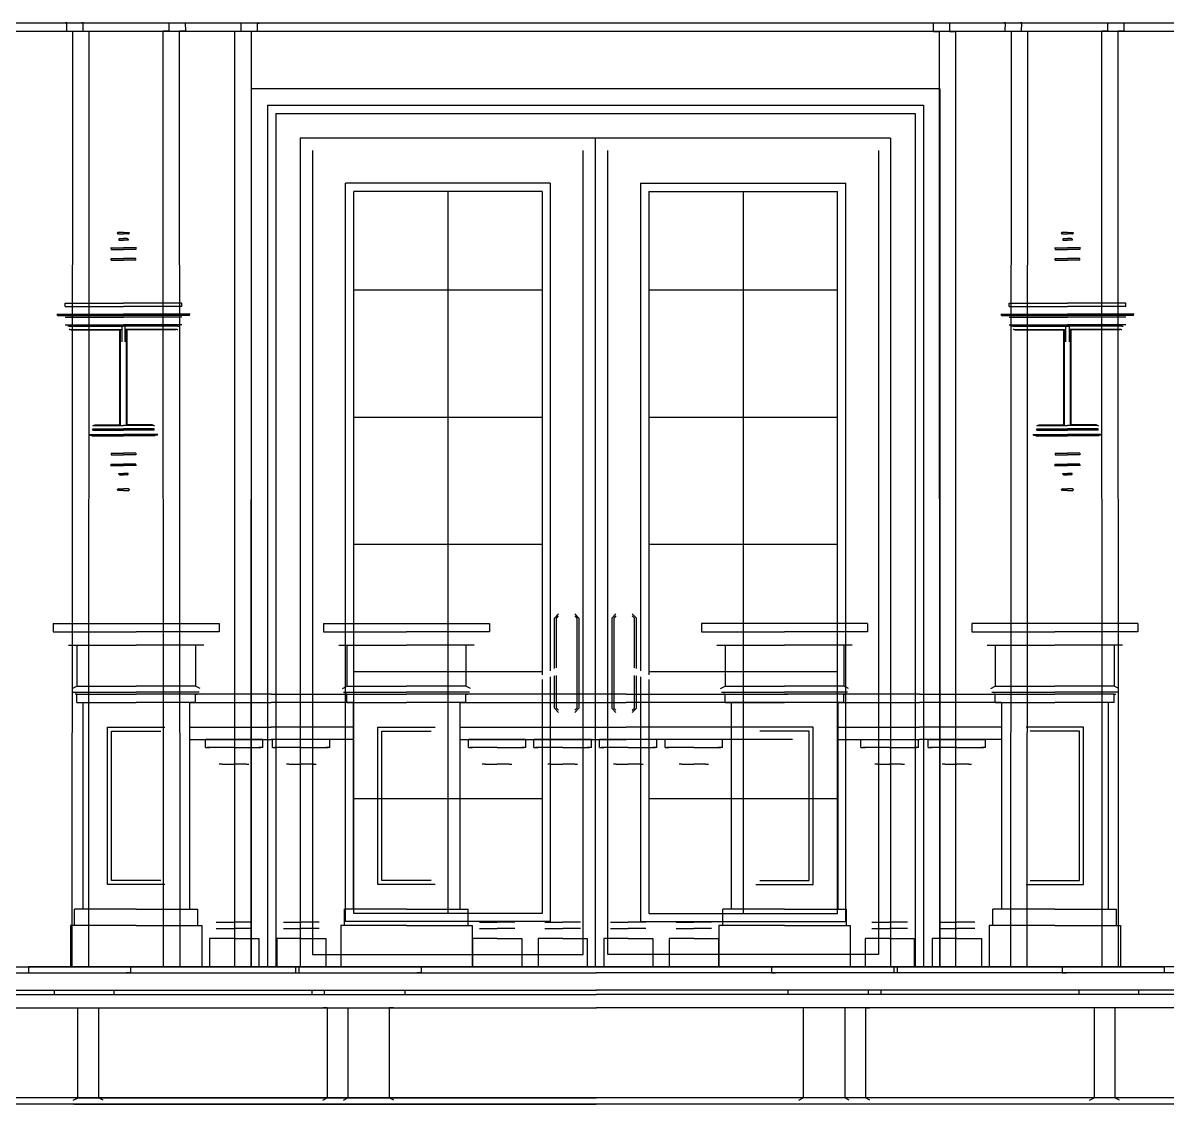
# Model space of a CAD drawing. Header units: metres. Extents: x -770 to 770, y 0 to 641.
# Drawn here: x 237.2 to 376.8, y 291.2 to 423 of the extents above; entities that cross this region are included whole.
import ezdxf

# ---------------------------------------------------------------- set-up
doc = ezdxf.new("R2010")
doc.units = ezdxf.units.M

msp = doc.modelspace()

# ---------------------------------------------------------------- linework, layer by layer
at = {"layer": 'EL-Balcony'}
for p, q in [((240.94, 349.83, -158.5), (240.94, 348.83, -158.5)), ((240.94, 349.83, -158.5), (261.19, 349.83, -130.31)), ((261.19, 349.83, -130.31), (261.19, 348.83, -130.31)), ((273.9, 349.83, -117.6), (273.9, 348.83, -117.6)), ((273.9, 349.83, -117.6), (294.15, 349.83, -113.55)), ((294.15, 349.83, -113.55), (294.15, 348.83, -113.55)), ((320.01, 349.83, -113.55), (320.01, 348.83, -113.55)), ((340.26, 349.83, -116.76), (320.01, 349.83, -113.55)), ((340.26, 349.83, -116.76), (340.26, 348.83, -116.76)), ((352.97, 349.83, -129.48), (352.97, 348.83, -129.48)), ((373.22, 349.83, -158.5), (352.97, 349.83, -129.48)), ((373.22, 349.83, -158.5), (373.22, 348.83, -158.5)), ((240.94, 348.83, -158.5), (251.06, 348.83, -140.43)), ((261.19, 348.83, -130.31), (251.06, 348.83, -140.43)), ((273.9, 348.83, -117.6), (284.02, 348.83, -113.55)), ((294.15, 348.83, -113.55), (284.02, 348.83, -113.55)), ((320.01, 348.83, -113.55), (330.14, 348.83, -113.55)), ((340.26, 348.83, -116.76), (330.14, 348.83, -113.55)), ((352.97, 348.83, -129.48), (363.1, 348.83, -139.6)), ((373.22, 348.83, -158.5), (363.1, 348.83, -139.6)), ((242.81, 347.2, -158.5), (243.81, 347.2, -158.5)), ((243.81, 347.2, -158.5), (243.81, 342.2, -158.5)), ((243.81, 347.2, -158.5), (251.06, 347.2, -140.43)), ((258.31, 347.2, -133.18), (251.06, 347.2, -140.43)), ((258.31, 347.2, -133.18), (258.31, 342.2, -133.18)), ((259.31, 347.2, -132.18), (258.31, 347.2, -133.18)), ((275.77, 347.2, -115.72), (276.77, 347.2, -114.72)), ((276.77, 347.2, -114.72), (276.77, 342.2, -114.72)), ((276.77, 347.2, -114.72), (284.02, 347.2, -113.55)), ((291.27, 347.2, -113.55), (284.02, 347.2, -113.55)), ((291.27, 347.2, -113.55), (291.27, 342.2, -113.55)), ((292.27, 347.2, -113.55), (291.27, 347.2, -113.55)), ((321.89, 347.2, -113.55), (322.89, 347.2, -113.55)), ((322.89, 347.2, -113.55), (322.89, 342.2, -113.55)), ((322.89, 347.2, -113.55), (330.14, 347.2, -113.55)), ((337.39, 347.2, -113.89), (330.14, 347.2, -113.55)), ((337.39, 347.2, -113.89), (337.39, 342.2, -113.89)), ((338.39, 347.2, -114.89), (337.39, 347.2, -113.89)), ((354.85, 347.2, -131.35), (355.85, 347.2, -132.35)), ((355.85, 347.2, -132.35), (355.85, 342.2, -132.35)), ((355.85, 347.2, -132.35), (363.1, 347.2, -139.6)), ((370.35, 347.2, -158.5), (363.1, 347.2, -139.6)), ((370.35, 347.2, -158.5), (370.35, 342.2, -158.5)), ((371.35, 347.2, -158.5), (370.35, 347.2, -158.5)), ((243.26, 341.92, -158.5), (243.81, 342.2, -158.5)), ((243.81, 342.2, -158.5), (251.06, 342.2, -140.43)), ((258.31, 342.2, -133.18), (251.06, 342.2, -140.43)), ((258.86, 341.92, -132.64), (258.31, 342.2, -133.18)), ((276.23, 341.92, -115.27), (276.77, 342.2, -114.72)), ((276.77, 342.2, -114.72), (284.02, 342.2, -113.55)), ((291.27, 342.2, -113.55), (284.02, 342.2, -113.55)), ((291.82, 341.92, -113.55), (291.27, 342.2, -113.55)), ((322.34, 341.92, -113.55), (322.89, 342.2, -113.55)), ((322.89, 342.2, -113.55), (330.14, 342.2, -113.55)), ((337.39, 342.2, -113.89), (330.14, 342.2, -113.55)), ((337.93, 341.92, -114.44), (337.39, 342.2, -113.89)), ((355.3, 341.92, -131.8), (355.85, 342.2, -132.35)), ((355.85, 342.2, -132.35), (363.1, 342.2, -139.6)), ((370.35, 342.2, -158.5), (363.1, 342.2, -139.6)), ((370.9, 341.92, -158.5), (370.35, 342.2, -158.5)), ((243.37, 341.45, -158.5), (251.06, 341.45, -140.43)), ((243.81, 341.2, -158.5), (243.62, 341.2, -158.5)), ((243.81, 340.2, -158.5), (243.81, 341.2, -158.5)), ((243.81, 341.2, -158.5), (251.06, 341.2, -140.43)), ((258.75, 341.45, -132.75), (251.06, 341.45, -140.43)), ((258.31, 341.2, -133.18), (251.06, 341.2, -140.43)), ((267.54, 341.2, -123.95), (258.14, 341.2, -133.36)), ((258.31, 341.2, -133.18), (258.5, 341.2, -133)), ((258.31, 340.2, -133.18), (258.31, 341.2, -133.18)), ((267.54, 341.2, -123.95), (276.95, 341.2, -114.55)), ((276.33, 341.45, -115.16), (284.02, 341.45, -113.55)), ((276.77, 341.2, -114.72), (276.58, 341.2, -114.91)), ((276.77, 340.2, -114.72), (276.77, 341.2, -114.72)), ((276.77, 341.2, -114.72), (284.02, 341.2, -113.55)), ((291.71, 341.45, -113.55), (284.02, 341.45, -113.55)), ((291.27, 341.2, -113.55), (284.02, 341.2, -113.55)), ((310.83, 341.2, -113.55), (291.1, 341.2, -113.55)), ((291.27, 341.2, -113.55), (291.46, 341.2, -113.55)), ((291.27, 340.2, -113.55), (291.27, 341.2, -113.55)), ((310.83, 341.2, -113.55), (330.55, 341.2, -113.55)), ((322.45, 341.45, -113.55), (330.14, 341.45, -113.55)), ((322.89, 341.2, -113.55), (322.7, 341.2, -113.55)), ((322.89, 340.2, -113.55), (322.89, 341.2, -113.55)), ((322.89, 341.2, -113.55), (330.14, 341.2, -113.55)), ((337.83, 341.45, -114.33), (330.14, 341.45, -113.55)), ((337.39, 341.2, -113.89), (330.14, 341.2, -113.55)), ((346.62, 341.2, -123.12), (337.21, 341.2, -113.72)), ((337.39, 341.2, -113.89), (337.58, 341.2, -114.08)), ((337.39, 340.2, -113.89), (337.39, 341.2, -113.89)), ((346.62, 341.2, -123.12), (356.02, 341.2, -132.52)), ((355.41, 341.45, -131.91), (363.1, 341.45, -139.6)), ((355.85, 341.2, -132.35), (355.66, 341.2, -132.16)), ((355.85, 340.2, -132.35), (355.85, 341.2, -132.35)), ((355.85, 341.2, -132.35), (363.1, 341.2, -139.6)), ((370.79, 341.45, -158.5), (363.1, 341.45, -139.6)), ((370.35, 341.2, -158.5), (363.1, 341.2, -139.6)), ((370.35, 341.2, -158.5), (370.54, 341.2, -158.5)), ((370.35, 340.2, -158.5), (370.35, 341.2, -158.5)), ((243.81, 340.2, -158.5), (244.56, 340.2, -158.5)), ((244.56, 340.2, -158.5), (251.06, 340.2, -140.43)), ((244.56, 340.2, -158.5), (244.56, 315, -158.5)), ((257.56, 340.2, -133.93), (251.06, 340.2, -140.43)), ((258.31, 340.2, -133.18), (257.56, 340.2, -133.93)), ((257.56, 340.2, -133.93), (267.54, 340.2, -123.95)), ((257.56, 340.2, -133.93), (257.56, 315, -133.93)), ((277.52, 340.2, -113.97), (267.54, 340.2, -123.95)), ((276.77, 340.2, -114.72), (277.52, 340.2, -113.97)), ((277.52, 340.2, -113.97), (284.02, 340.2, -113.55)), ((277.52, 340.2, -113.97), (277.52, 315, -113.97)), ((290.52, 340.2, -113.55), (284.02, 340.2, -113.55)), ((291.27, 340.2, -113.55), (290.52, 340.2, -113.55)), ((290.52, 340.2, -113.55), (310.83, 340.2, -113.55)), ((290.52, 340.2, -113.55), (290.52, 315, -113.55)), ((331.13, 340.2, -113.55), (310.83, 340.2, -113.55)), ((322.89, 340.2, -113.55), (323.64, 340.2, -113.55)), ((323.64, 340.2, -113.55), (330.14, 340.2, -113.55)), ((323.64, 340.2, -113.55), (323.64, 315, -113.55)), ((336.64, 340.2, -113.55), (330.14, 340.2, -113.55)), ((337.39, 340.2, -113.89), (336.64, 340.2, -113.55)), ((336.64, 340.2, -113.55), (346.62, 340.2, -123.12)), ((336.64, 340.2, -113.55), (336.64, 315, -113.55)), ((356.6, 340.2, -133.1), (346.62, 340.2, -123.12)), ((355.85, 340.2, -132.35), (356.6, 340.2, -133.1)), ((356.6, 340.2, -133.1), (363.1, 340.2, -139.6)), ((356.6, 340.2, -133.1), (356.6, 315, -133.1)), ((369.6, 340.2, -146.1), (363.1, 340.2, -139.6)), ((370.35, 340.2, -158.5), (369.6, 340.2, -146.1)), ((369.6, 340.2, -146.1), (369.6, 315, -146.1)), ((247.56, 318, -143.93), (247.56, 337.2, -143.93)), ((247.56, 337.2, -143.93), (254.56, 337.2, -136.93)), ((248.06, 318.5, -143.43), (248.06, 336.7, -143.43)), ((248.06, 336.7, -143.43), (254.06, 336.7, -137.43)), ((257.56, 337.2, -133.93), (267.54, 337.2, -123.95)), ((277.52, 337.2, -113.97), (267.54, 337.2, -123.95)), ((280.52, 318, -113.55), (280.52, 337.2, -113.55)), ((280.52, 337.2, -113.55), (287.52, 337.2, -113.55)), ((281.02, 318.5, -113.55), (281.02, 336.7, -113.55)), ((281.02, 336.7, -113.55), (287.02, 336.7, -113.55)), ((290.52, 337.2, -113.55), (310.83, 337.2, -113.55)), ((331.13, 337.2, -113.55), (310.83, 337.2, -113.55)), ((333.64, 337.2, -113.55), (326.64, 337.2, -113.55)), ((333.14, 336.7, -113.55), (327.14, 336.7, -113.55)), ((333.14, 318.5, -113.55), (333.14, 336.7, -113.55)), ((333.64, 318, -113.55), (333.64, 337.2, -113.55)), ((336.64, 337.2, -113.55), (346.62, 337.2, -123.12)), ((356.6, 337.2, -133.1), (346.62, 337.2, -123.12)), ((366.6, 337.2, -143.1), (359.6, 337.2, -136.1)), ((366.1, 336.7, -142.6), (360.1, 336.7, -136.6)), ((366.1, 318.5, -142.6), (366.1, 336.7, -142.6)), ((366.6, 318, -143.1), (366.6, 337.2, -143.1)), ((257.56, 335.7, -133.93), (267.54, 335.7, -123.95)), ((259.5, 334.7, -132), (259.5, 335.7, -132)), ((266.5, 335.7, -125), (259.5, 335.7, -132)), ((266.5, 334.7, -125), (266.5, 335.7, -125)), ((277.52, 335.7, -113.97), (267.54, 335.7, -123.95)), ((267.7, 334.7, -123.79), (267.7, 335.7, -123.79)), ((274.7, 335.7, -116.79), (267.7, 335.7, -123.79)), ((274.7, 334.7, -116.79), (274.7, 335.7, -116.79)), ((290.52, 335.7, -113.55), (310.83, 335.7, -113.55)), ((291.58, 334.7, -113.55), (291.58, 335.7, -113.55)), ((298.58, 335.7, -113.55), (291.58, 335.7, -113.55)), ((298.58, 334.7, -113.55), (298.58, 335.7, -113.55)), ((299.58, 334.7, -113.55), (299.58, 335.7, -113.55)), ((306.58, 335.7, -113.55), (299.58, 335.7, -113.55)), ((306.58, 334.7, -113.55), (306.58, 335.7, -113.55)), ((307.58, 334.7, -113.55), (307.58, 335.7, -113.55)), ((314.58, 335.7, -113.55), (307.58, 335.7, -113.55)), ((331.13, 335.7, -113.55), (310.83, 335.7, -113.55)), ((314.58, 334.7, -113.55), (314.58, 335.7, -113.55)), ((315.58, 334.7, -113.55), (315.58, 335.7, -113.55)), ((322.58, 335.7, -113.55), (315.58, 335.7, -113.55)), ((322.58, 334.7, -113.55), (322.58, 335.7, -113.55)), ((336.64, 335.7, -113.55), (346.62, 335.7, -123.12)), ((339.46, 334.7, -115.96), (339.46, 335.7, -115.96)), ((339.46, 335.7, -115.96), (346.46, 335.7, -122.96)), ((346.46, 334.7, -122.96), (346.46, 335.7, -122.96)), ((356.6, 335.7, -133.1), (346.62, 335.7, -123.12)), ((347.66, 334.7, -124.17), (347.66, 335.7, -124.17)), ((347.66, 335.7, -124.17), (354.66, 335.7, -131.17)), ((354.66, 334.7, -131.17), (354.66, 335.7, -131.17)), ((259.5, 334.7, -132), (260, 334.7, -131.5)), ((263, 334.7, -128.5), (259.71, 334.7, -131.78)), ((263, 334.7, -128.5), (266.28, 334.7, -125.22)), ((266.5, 334.7, -125), (266, 334.7, -125.5)), ((267.7, 334.7, -123.79), (268.2, 334.7, -123.29)), ((271.2, 334.7, -120.29), (267.92, 334.7, -123.57)), ((271.2, 334.7, -120.29), (274.49, 334.7, -117.01)), ((274.7, 334.7, -116.79), (274.2, 334.7, -117.29)), ((291.58, 334.7, -113.55), (292.08, 334.7, -113.55)), ((295.08, 334.7, -113.55), (291.8, 334.7, -113.55)), ((295.08, 334.7, -113.55), (298.36, 334.7, -113.55)), ((298.58, 334.7, -113.55), (298.08, 334.7, -113.55)), ((299.58, 334.7, -113.55), (300.08, 334.7, -113.55)), ((303.08, 334.7, -113.55), (299.8, 334.7, -113.55)), ((303.08, 334.7, -113.55), (306.36, 334.7, -113.55)), ((306.58, 334.7, -113.55), (306.08, 334.7, -113.55)), ((307.58, 334.7, -113.55), (308.08, 334.7, -113.55)), ((311.08, 334.7, -113.55), (307.8, 334.7, -113.55)), ((311.08, 334.7, -113.55), (314.36, 334.7, -113.55)), ((314.58, 334.7, -113.55), (314.08, 334.7, -113.55)), ((315.58, 334.7, -113.55), (316.08, 334.7, -113.55)), ((319.08, 334.7, -113.55), (315.8, 334.7, -113.55)), ((319.08, 334.7, -113.55), (322.36, 334.7, -113.55)), ((322.58, 334.7, -113.55), (322.08, 334.7, -113.55)), ((339.46, 334.7, -115.96), (339.96, 334.7, -116.46)), ((342.96, 334.7, -119.46), (339.67, 334.7, -116.18)), ((342.96, 334.7, -119.46), (346.24, 334.7, -122.74)), ((346.46, 334.7, -122.96), (345.96, 334.7, -122.46)), ((347.66, 334.7, -124.17), (348.16, 334.7, -124.67)), ((351.16, 334.7, -127.67), (347.88, 334.7, -124.38)), ((351.16, 334.7, -127.67), (354.45, 334.7, -130.95)), ((354.66, 334.7, -131.17), (354.16, 334.7, -130.67)), ((261.53, 332.7, -129.96), (261.2, 332.7, -130.3)), ((261.53, 332.7, -129.96), (263, 332.7, -128.5)), ((264.46, 332.7, -127.03), (263, 332.7, -128.5)), ((264.46, 332.7, -127.03), (264.8, 332.7, -126.7)), ((269.74, 332.7, -121.76), (269.4, 332.7, -122.09)), ((269.74, 332.7, -121.76), (271.2, 332.7, -120.29)), ((272.67, 332.7, -118.83), (271.2, 332.7, -120.29)), ((272.67, 332.7, -118.83), (273, 332.7, -118.49)), ((293.61, 332.7, -113.55), (293.28, 332.7, -113.55)), ((293.61, 332.7, -113.55), (295.08, 332.7, -113.55)), ((296.55, 332.7, -113.55), (295.08, 332.7, -113.55)), ((296.55, 332.7, -113.55), (296.88, 332.7, -113.55)), ((301.61, 332.7, -113.55), (301.28, 332.7, -113.55)), ((301.61, 332.7, -113.55), (303.08, 332.7, -113.55)), ((304.55, 332.7, -113.55), (303.08, 332.7, -113.55)), ((304.55, 332.7, -113.55), (304.88, 332.7, -113.55)), ((309.61, 332.7, -113.55), (309.28, 332.7, -113.55)), ((309.61, 332.7, -113.55), (311.08, 332.7, -113.55)), ((312.55, 332.7, -113.55), (311.08, 332.7, -113.55)), ((312.55, 332.7, -113.55), (312.88, 332.7, -113.55)), ((317.61, 332.7, -113.55), (317.28, 332.7, -113.55)), ((317.61, 332.7, -113.55), (319.08, 332.7, -113.55)), ((320.55, 332.7, -113.55), (319.08, 332.7, -113.55)), ((320.55, 332.7, -113.55), (320.88, 332.7, -113.55)), ((341.49, 332.7, -117.99), (341.16, 332.7, -117.66)), ((341.49, 332.7, -117.99), (342.96, 332.7, -119.46)), ((344.42, 332.7, -120.92), (342.96, 332.7, -119.46)), ((344.42, 332.7, -120.92), (344.76, 332.7, -121.26)), ((349.7, 332.7, -126.2), (349.36, 332.7, -125.87)), ((349.7, 332.7, -126.2), (351.16, 332.7, -127.67)), ((352.63, 332.7, -129.13), (351.16, 332.7, -127.67)), ((352.63, 332.7, -129.13), (352.96, 332.7, -129.47)), ((254.06, 318.5, -137.43), (248.06, 318.5, -143.43)), ((287.02, 318.5, -113.55), (281.02, 318.5, -113.55)), ((327.14, 318.5, -113.55), (333.14, 318.5, -113.55)), ((360.1, 318.5, -136.6), (366.1, 318.5, -142.6)), ((254.56, 318, -136.93), (247.56, 318, -143.93)), ((287.52, 318, -113.55), (280.52, 318, -113.55)), ((326.64, 318, -113.55), (333.64, 318, -113.55)), ((359.6, 318, -136.1), (366.6, 318, -143.1)), ((243.52, 313, -158.5), (243.52, 315, -158.5)), ((244.56, 315, -158.5), (243.52, 315, -158.5)), ((251.06, 315, -140.43), (244.56, 315, -158.5)), ((251.06, 315, -140.43), (257.56, 315, -133.93)), ((257.56, 315, -133.93), (258.6, 315, -132.89)), ((258.6, 313, -132.89), (258.6, 315, -132.89)), ((276.48, 313, -115.01), (276.48, 315, -115.01)), ((277.52, 315, -113.97), (276.48, 315, -115.01)), ((284.02, 315, -113.55), (277.52, 315, -113.97)), ((284.02, 315, -113.55), (290.52, 315, -113.55)), ((290.52, 315, -113.55), (291.56, 315, -113.55)), ((291.56, 313, -113.55), (291.56, 315, -113.55)), ((322.6, 313, -113.55), (322.6, 315, -113.55)), ((323.64, 315, -113.55), (322.6, 315, -113.55)), ((330.14, 315, -113.55), (323.64, 315, -113.55)), ((330.14, 315, -113.55), (336.64, 315, -113.55)), ((336.64, 315, -113.55), (337.68, 315, -114.18)), ((337.68, 313, -114.18), (337.68, 315, -114.18)), ((355.56, 313, -132.06), (355.56, 315, -132.06)), ((356.6, 315, -133.1), (355.56, 315, -132.06)), ((363.1, 315, -139.6), (356.6, 315, -133.1)), ((363.1, 315, -139.6), (369.6, 315, -146.1)), ((369.6, 315, -146.1), (370.64, 315, -158.5)), ((370.64, 313, -158.5), (370.64, 315, -158.5)), ((243.52, 313, -158.5), (243.06, 313, -158.5)), ((243.06, 313, -158.5), (243.06, 308, -158.5)), ((251.06, 313, -140.43), (243.52, 313, -158.5)), ((251.06, 313, -140.43), (258.6, 313, -132.89)), ((258.6, 313, -132.89), (259.06, 313, -132.43)), ((259.06, 313, -132.43), (259.06, 308, -132.43)), ((260.83, 313.42, -130.66), (261.05, 313.42, -130.44)), ((260.83, 312.67, -130.66), (263, 312.67, -128.5)), ((261.05, 313.42, -130.44), (263, 313.42, -128.5)), ((264.94, 313.42, -126.55), (263, 313.42, -128.5)), ((265.16, 312.67, -126.34), (263, 312.67, -128.5)), ((265.16, 313.42, -126.34), (264.94, 313.42, -126.55)), ((269.04, 313.42, -122.45), (269.26, 313.42, -122.24)), ((269.04, 312.67, -122.45), (271.2, 312.67, -120.29)), ((269.26, 313.42, -122.24), (271.2, 313.42, -120.29)), ((273.15, 313.42, -118.35), (271.2, 313.42, -120.29)), ((273.37, 312.67, -118.13), (271.2, 312.67, -120.29)), ((273.37, 313.42, -118.13), (273.15, 313.42, -118.35)), ((276.48, 313, -115.01), (276.02, 313, -115.47)), ((276.02, 313, -115.47), (276.02, 308, -115.47)), ((284.02, 313, -113.55), (276.48, 313, -115.01)), ((284.02, 313, -113.55), (291.56, 313, -113.55)), ((291.56, 313, -113.55), (292.02, 313, -113.55)), ((292.02, 313, -113.55), (292.02, 308, -113.55)), ((292.92, 313.42, -113.55), (293.13, 313.42, -113.55)), ((292.92, 312.67, -113.55), (295.08, 312.67, -113.55)), ((293.13, 313.42, -113.55), (295.08, 313.42, -113.55)), ((297.02, 313.42, -113.55), (295.08, 313.42, -113.55)), ((297.24, 312.67, -113.55), (295.08, 312.67, -113.55)), ((297.24, 313.42, -113.55), (297.02, 313.42, -113.55)), ((300.92, 313.42, -113.55), (301.13, 313.42, -113.55)), ((300.92, 312.67, -113.55), (303.08, 312.67, -113.55)), ((301.13, 313.42, -113.55), (303.08, 313.42, -113.55)), ((305.02, 313.42, -113.55), (303.08, 313.42, -113.55)), ((305.24, 312.67, -113.55), (303.08, 312.67, -113.55)), ((305.24, 313.42, -113.55), (305.02, 313.42, -113.55)), ((308.92, 313.42, -113.55), (309.13, 313.42, -113.55)), ((308.92, 312.67, -113.55), (311.08, 312.67, -113.55)), ((309.13, 313.42, -113.55), (311.08, 313.42, -113.55)), ((313.02, 313.42, -113.55), (311.08, 313.42, -113.55)), ((313.24, 312.67, -113.55), (311.08, 312.67, -113.55)), ((313.24, 313.42, -113.55), (313.02, 313.42, -113.55)), ((316.92, 313.42, -113.55), (317.13, 313.42, -113.55)), ((316.92, 312.67, -113.55), (319.08, 312.67, -113.55)), ((317.13, 313.42, -113.55), (319.08, 313.42, -113.55)), ((321.02, 313.42, -113.55), (319.08, 313.42, -113.55)), ((321.24, 312.67, -113.55), (319.08, 312.67, -113.55)), ((321.24, 313.42, -113.55), (321.02, 313.42, -113.55)), ((322.6, 313, -113.55), (322.14, 313, -113.55)), ((322.14, 313, -113.55), (322.14, 308, -113.55)), ((330.14, 313, -113.55), (322.6, 313, -113.55)), ((330.14, 313, -113.55), (337.68, 313, -114.18)), ((337.68, 313, -114.18), (338.14, 313, -114.64)), ((338.14, 313, -114.64), (338.14, 308, -114.64)), ((340.79, 313.42, -117.3), (341.01, 313.42, -117.51)), ((340.79, 312.67, -117.3), (342.96, 312.67, -119.46)), ((341.01, 313.42, -117.51), (342.96, 313.42, -119.46)), ((344.9, 313.42, -121.4), (342.96, 313.42, -119.46)), ((345.12, 312.67, -121.62), (342.96, 312.67, -119.46)), ((345.12, 313.42, -121.62), (344.9, 313.42, -121.4)), ((349, 313.42, -125.5), (349.22, 313.42, -125.72)), ((349, 312.67, -125.5), (351.16, 312.67, -127.67)), ((349.22, 313.42, -125.72), (351.16, 313.42, -127.67)), ((353.11, 313.42, -129.61), (351.16, 313.42, -127.67)), ((353.33, 312.67, -129.83), (351.16, 312.67, -127.67)), ((353.33, 313.42, -129.83), (353.11, 313.42, -129.61)), ((355.56, 313, -132.06), (355.1, 313, -131.6)), ((355.1, 313, -131.6), (355.1, 308, -131.6)), ((363.1, 313, -139.6), (355.56, 313, -132.06)), ((363.1, 313, -139.6), (370.64, 313, -158.5)), ((370.64, 313, -158.5), (371.1, 313, -158.5)), ((371.1, 313, -158.5), (371.1, 308, -158.5)), ((260, 311.43, -131.5), (260, 308, -131.5)), ((263, 311.43, -128.5), (260, 311.43, -131.5)), ((263, 311.43, -128.5), (266, 311.43, -125.5)), ((266, 311.43, -125.5), (266, 308, -125.5)), ((268.2, 311.43, -123.29), (268.2, 308, -123.29)), ((271.2, 311.43, -120.29), (268.2, 311.43, -123.29)), ((271.2, 311.43, -120.29), (274.2, 311.43, -117.29)), ((274.2, 311.43, -117.29), (274.2, 308, -117.29)), ((292.08, 311.43, -113.55), (292.08, 308, -113.55)), ((295.08, 311.43, -113.55), (292.08, 311.43, -113.55)), ((295.08, 311.43, -113.55), (298.08, 311.43, -113.55)), ((298.08, 311.43, -113.55), (298.08, 308, -113.55)), ((300.08, 311.43, -113.55), (300.08, 308, -113.55)), ((303.08, 311.43, -113.55), (300.08, 311.43, -113.55)), ((303.08, 311.43, -113.55), (306.08, 311.43, -113.55)), ((306.08, 311.43, -113.55), (306.08, 308, -113.55)), ((308.08, 311.43, -113.55), (308.08, 308, -113.55)), ((311.08, 311.43, -113.55), (308.08, 311.43, -113.55)), ((311.08, 311.43, -113.55), (314.08, 311.43, -113.55)), ((314.08, 311.43, -113.55), (314.08, 308, -113.55)), ((316.08, 311.43, -113.55), (316.08, 308, -113.55)), ((319.08, 311.43, -113.55), (316.08, 311.43, -113.55)), ((319.08, 311.43, -113.55), (322.08, 311.43, -113.55)), ((322.08, 311.43, -113.55), (322.08, 308, -113.55)), ((339.96, 311.43, -116.46), (339.96, 308, -116.46)), ((342.96, 311.43, -119.46), (339.96, 311.43, -116.46)), ((342.96, 311.43, -119.46), (345.96, 311.43, -122.46)), ((345.96, 311.43, -122.46), (345.96, 308, -122.46)), ((348.16, 311.43, -124.67), (348.16, 308, -124.67)), ((351.16, 311.43, -127.67), (348.16, 311.43, -124.67)), ((351.16, 311.43, -127.67), (354.16, 311.43, -130.67)), ((354.16, 311.43, -130.67), (354.16, 308, -130.67)), ((243.06, 308, -158.5), (244.56, 308, -158.5)), ((244.56, 308, -158.5), (251.06, 308, -140.43)), ((257.56, 308, -133.93), (251.06, 308, -140.43)), ((259.06, 308, -132.43), (257.56, 308, -133.93)), ((260, 308, -131.5), (266, 308, -125.5)), ((266, 308, -125.5), (266, 308, -125.5)), ((268.2, 308, -123.29), (274.2, 308, -117.29)), ((274.2, 308, -117.29), (274.2, 308, -117.29)), ((276.02, 308, -115.47), (277.52, 308, -113.97)), ((277.52, 308, -113.97), (284.02, 308, -113.55)), ((290.52, 308, -113.55), (284.02, 308, -113.55)), ((292.02, 308, -113.55), (290.52, 308, -113.55)), ((292.08, 308, -113.55), (298.08, 308, -113.55)), ((298.08, 308, -113.55), (298.08, 308, -113.55)), ((300.08, 308, -113.55), (306.08, 308, -113.55)), ((306.08, 308, -113.55), (306.08, 308, -113.55)), ((308.08, 308, -113.55), (314.08, 308, -113.55)), ((314.08, 308, -113.55), (314.08, 308, -113.55)), ((316.08, 308, -113.55), (322.08, 308, -113.55)), ((322.08, 308, -113.55), (322.08, 308, -113.55)), ((322.14, 308, -113.55), (323.64, 308, -113.55)), ((323.64, 308, -113.55), (330.14, 308, -113.55)), ((336.64, 308, -113.55), (330.14, 308, -113.55)), ((338.14, 308, -114.64), (336.64, 308, -113.55)), ((339.96, 308, -116.46), (339.96, 308, -116.46)), ((345.96, 308, -122.46), (339.96, 308, -116.46)), ((348.16, 308, -124.67), (348.16, 308, -124.67)), ((354.16, 308, -130.67), (348.16, 308, -124.67)), ((355.1, 308, -131.6), (356.6, 308, -133.1)), ((356.6, 308, -133.1), (363.1, 308, -139.6)), ((369.6, 308, -146.1), (363.1, 308, -139.6)), ((371.1, 308, -158.5), (369.6, 308, -146.1))]:
    msp.add_line(p, q, dxfattribs=at)
at = {"layer": 'EL-Door'}
for p, q in [((271.08, 409, -120.41), (271.08, 308, -120.41)), ((343.08, 409, -119.58), (271.08, 409, -120.41)), ((307.08, 308, -113.55), (307.08, 409, -113.55)), ((343.08, 409, -119.58), (343.08, 308, -119.58)), ((272.58, 407.5, -118.91), (272.58, 309.5, -118.91)), ((305.58, 309.5, -113.55), (305.58, 407.5, -113.55)), ((308.58, 309.5, -113.55), (308.58, 407.5, -113.55)), ((341.58, 407.5, -118.08), (341.58, 309.5, -118.08)), ((276.61, 313.5, -114.88), (276.61, 403.5, -114.88)), ((301.57, 403.5, -113.55), (276.61, 403.5, -114.88)), ((301.57, 403.5, -113.55), (301.57, 344.08, -113.55)), ((312.57, 403.5, -113.55), (312.57, 344.08, -113.55)), ((312.57, 403.5, -113.55), (337.61, 403.5, -114.11)), ((337.61, 313.5, -114.11), (337.61, 403.5, -114.11)), ((300.57, 402.5, -113.55), (277.61, 402.5, -113.88)), ((277.61, 314.5, -113.88), (277.61, 402.5, -113.88)), ((289.09, 402.5, -113.55), (289.09, 314.5, -113.55)), ((300.57, 402.5, -113.55), (300.57, 343.58, -113.55)), ((313.57, 402.5, -113.55), (313.57, 343.58, -113.55)), ((313.57, 402.5, -113.55), (336.61, 402.5, -113.55)), ((325.09, 402.5, -113.55), (325.09, 314.5, -113.55)), ((336.61, 314.5, -113.55), (336.61, 402.5, -113.55)), ((277.61, 390.5, -113.88), (300.57, 390.5, -113.55)), ((313.61, 390.5, -113.55), (336.57, 390.5, -113.55)), ((277.61, 375, -113.88), (300.57, 375, -113.55)), ((313.61, 375, -113.55), (336.57, 375, -113.55)), ((277.61, 359.5, -113.88), (300.57, 359.5, -113.55)), ((313.61, 359.5, -113.55), (336.57, 359.5, -113.55)), ((302.07, 350.5, -113.55), (302.57, 351, -113.55)), ((302.07, 344.34, -113.55), (302.07, 350.5, -113.55)), ((302.32, 350.5, -113.55), (302.57, 350.75, -113.55)), ((302.32, 344.44, -113.55), (302.32, 350.5, -113.55)), ((304.57, 351, -113.55), (305.07, 350.5, -113.55)), ((304.57, 350.75, -113.55), (304.82, 350.5, -113.55)), ((304.82, 350.5, -113.55), (304.82, 339.5, -113.55)), ((305.07, 350.5, -113.55), (305.07, 339.5, -113.55)), ((309.57, 351, -113.55), (309.07, 350.5, -113.55)), ((309.07, 350.5, -113.55), (309.07, 339.5, -113.55)), ((309.57, 350.75, -113.55), (309.32, 350.5, -113.55)), ((309.32, 350.5, -113.55), (309.32, 339.5, -113.55)), ((312.07, 350.5, -113.55), (311.57, 351, -113.55)), ((311.82, 350.5, -113.55), (311.57, 350.75, -113.55)), ((311.82, 344.44, -113.55), (311.82, 350.5, -113.55)), ((312.07, 344.34, -113.55), (312.07, 350.5, -113.55)), ((277.61, 344, -113.88), (300.57, 344, -113.55)), ((301.57, 343.33, -113.55), (301.57, 313.5, -113.55)), ((302.07, 339.5, -113.55), (302.07, 343.47, -113.55)), ((302.32, 339.5, -113.55), (302.32, 343.51, -113.55)), ((311.82, 339.5, -113.55), (311.82, 343.51, -113.55)), ((312.07, 339.5, -113.55), (312.07, 343.47, -113.55)), ((312.57, 343.33, -113.55), (312.57, 313.5, -113.55)), ((313.61, 344, -113.55), (336.57, 344, -113.55)), ((300.57, 343, -113.55), (300.57, 314.5, -113.55)), ((313.57, 343, -113.55), (313.57, 314.5, -113.55)), ((302.57, 339, -113.55), (302.07, 339.5, -113.55)), ((302.57, 339.25, -113.55), (302.32, 339.5, -113.55)), ((305.07, 339.5, -113.55), (304.57, 339, -113.55)), ((304.82, 339.5, -113.55), (304.57, 339.25, -113.55)), ((309.07, 339.5, -113.55), (309.57, 339, -113.55)), ((309.32, 339.5, -113.55), (309.57, 339.25, -113.55)), ((311.57, 339, -113.55), (312.07, 339.5, -113.55)), ((311.57, 339.25, -113.55), (311.82, 339.5, -113.55)), ((277.61, 328.5, -113.88), (300.57, 328.5, -113.55)), ((313.61, 328.5, -113.55), (336.57, 328.5, -113.55)), ((300.57, 314.5, -113.55), (277.61, 314.5, -113.88)), ((313.57, 314.5, -113.55), (336.61, 314.5, -113.55)), ((301.57, 313.5, -113.55), (276.61, 313.5, -114.88)), ((312.57, 313.5, -113.55), (337.61, 313.5, -114.11)), ((272.58, 309.5, -118.91), (305.58, 309.5, -113.55)), ((341.58, 309.5, -118.08), (308.58, 309.5, -113.55)), ((271.08, 308, -120.41), (343.08, 308, -119.58))]:
    msp.add_line(p, q, dxfattribs=at)
at = {"layer": 'FP-Hatch'}
for p, q in [((248.85, 397.51, -142.64), (248.76, 397.41, -142.73)), ((248.76, 397.41, -142.73), (248.76, 397.41, -142.73)), ((248.76, 397.41, -142.73), (248.85, 397.32, -142.64)), ((248.93, 397.51, -142.57), (248.85, 397.51, -142.64)), ((248.91, 397.32, -142.59), (248.85, 397.32, -142.64)), ((248.91, 397.32, -142.59), (249.51, 397.32, -141.98)), ((249.51, 397.51, -141.98), (248.93, 397.51, -142.57)), ((249.04, 396.76, -142.45), (248.95, 396.66, -142.55)), ((248.95, 396.66, -142.55), (248.95, 396.57, -142.55)), ((248.95, 396.57, -142.55), (249.51, 396.57, -141.98)), ((249.04, 396.76, -142.45), (249.51, 396.76, -141.98)), ((249.51, 397.51, -141.98), (250.09, 397.51, -141.4)), ((250.11, 397.32, -141.38), (249.51, 397.32, -141.98)), ((249.98, 396.76, -141.52), (249.51, 396.76, -141.98)), ((250.07, 396.57, -141.42), (249.51, 396.57, -141.98)), ((249.98, 396.76, -141.52), (250.07, 396.66, -141.42)), ((250.07, 396.66, -141.42), (250.07, 396.57, -141.42)), ((250.09, 397.51, -141.4), (250.17, 397.51, -141.33)), ((250.11, 397.32, -141.38), (250.17, 397.32, -141.33)), ((250.17, 397.51, -141.33), (250.26, 397.41, -141.23)), ((250.26, 397.41, -141.23), (250.17, 397.32, -141.33)), ((250.26, 397.41, -141.23), (250.26, 397.41, -141.23)), ((363.99, 397.51, -140.49), (363.9, 397.41, -140.4)), ((363.9, 397.41, -140.4), (363.9, 397.41, -140.4)), ((363.9, 397.41, -140.4), (363.99, 397.32, -140.49)), ((364.07, 397.51, -140.57), (363.99, 397.51, -140.49)), ((364.05, 397.32, -140.55), (363.99, 397.32, -140.49)), ((364.05, 397.32, -140.55), (364.65, 397.32, -141.15)), ((364.65, 397.51, -141.15), (364.07, 397.51, -140.57)), ((364.18, 396.76, -140.68), (364.09, 396.66, -140.59)), ((364.09, 396.66, -140.59), (364.09, 396.57, -140.59)), ((364.09, 396.57, -140.59), (364.65, 396.57, -141.15)), ((364.18, 396.76, -140.68), (364.65, 396.76, -141.15)), ((364.65, 397.51, -141.15), (365.23, 397.51, -141.73)), ((365.25, 397.32, -141.75), (364.65, 397.32, -141.15)), ((365.12, 396.76, -141.62), (364.65, 396.76, -141.15)), ((365.21, 396.57, -141.71), (364.65, 396.57, -141.15)), ((365.12, 396.76, -141.62), (365.21, 396.66, -141.71)), ((365.21, 396.66, -141.71), (365.21, 396.57, -141.71)), ((365.23, 397.51, -141.73), (365.31, 397.51, -141.81)), ((365.25, 397.32, -141.75), (365.31, 397.32, -141.81)), ((365.31, 397.51, -141.81), (365.4, 397.41, -141.9)), ((365.4, 397.41, -141.9), (365.31, 397.32, -141.81)), ((365.4, 397.41, -141.9), (365.4, 397.41, -141.9)), ((247.94, 395.62, -143.55), (248.01, 395.62, -143.48)), ((248.01, 395.62, -143.48), (249.51, 395.62, -141.98)), ((248.01, 395.62, -143.48), (248.01, 395.43, -143.48)), ((248.01, 395.43, -143.48), (249.51, 395.43, -141.98)), ((251.01, 395.62, -140.48), (249.51, 395.62, -141.98)), ((251.01, 395.43, -140.48), (249.51, 395.43, -141.98)), ((251.08, 395.62, -140.42), (251.01, 395.62, -140.48)), ((251.01, 395.62, -140.48), (251.01, 395.43, -140.48)), ((363.08, 395.62, -139.58), (363.15, 395.62, -139.65)), ((363.15, 395.62, -139.65), (364.65, 395.62, -141.15)), ((363.15, 395.62, -139.65), (363.15, 395.43, -139.65)), ((363.15, 395.43, -139.65), (364.65, 395.43, -141.15)), ((366.15, 395.62, -142.65), (364.65, 395.62, -141.15)), ((366.15, 395.43, -142.65), (364.65, 395.43, -141.15)), ((366.22, 395.62, -142.72), (366.15, 395.62, -142.65)), ((366.15, 395.62, -142.65), (366.15, 395.43, -142.65)), ((248.01, 394.12, -143.48), (248.01, 394.31, -143.48)), ((248.01, 394.31, -143.48), (248.2, 394.31, -143.3)), ((248.01, 394.12, -143.48), (249.51, 394.12, -141.98)), ((248.2, 394.31, -143.3), (249.51, 394.31, -141.98)), ((250.82, 394.31, -140.67), (249.51, 394.31, -141.98)), ((251.01, 394.12, -140.48), (249.51, 394.12, -141.98)), ((251.01, 394.31, -140.48), (250.82, 394.31, -140.67)), ((251.01, 394.12, -140.48), (251.01, 394.31, -140.48)), ((363.15, 394.12, -139.65), (363.15, 394.31, -139.65)), ((363.15, 394.31, -139.65), (363.34, 394.31, -139.84)), ((363.15, 394.12, -139.65), (364.65, 394.12, -141.15)), ((363.34, 394.31, -139.84), (364.65, 394.31, -141.15)), ((365.96, 394.31, -142.46), (364.65, 394.31, -141.15)), ((366.15, 394.12, -142.65), (364.65, 394.12, -141.15)), ((366.15, 394.31, -142.65), (365.96, 394.31, -142.46)), ((366.15, 394.12, -142.65), (366.15, 394.31, -142.65)), ((242.39, 388.49, -158.5), (242.39, 388.87, -158.5)), ((242.39, 388.87, -158.5), (249.51, 388.87, -141.98)), ((242.39, 388.49, -158.5), (249.51, 388.49, -141.98)), ((256.64, 388.87, -134.86), (249.51, 388.87, -141.98)), ((256.64, 388.49, -134.86), (249.51, 388.49, -141.98)), ((256.64, 388.49, -134.86), (256.64, 388.87, -134.86)), ((357.52, 388.49, -134.03), (357.52, 388.87, -134.03)), ((357.52, 388.87, -134.03), (364.65, 388.87, -141.15)), ((357.52, 388.49, -134.03), (364.65, 388.49, -141.15)), ((371.77, 388.87, -158.5), (364.65, 388.87, -141.15)), ((371.77, 388.49, -158.5), (364.65, 388.49, -141.15)), ((371.77, 388.49, -158.5), (371.77, 388.87, -158.5)), ((241.38, 387.54, -158.5), (241.45, 387.54, -158.5)), ((241.45, 387.37, -158.5), (241.45, 387.54, -158.5)), ((241.45, 387.54, -158.5), (249.51, 387.54, -141.98)), ((241.45, 387.37, -158.5), (242.2, 387.37, -158.5)), ((242.2, 387.37, -158.5), (249.51, 387.37, -141.98)), ((242.39, 387.18, -158.5), (249.51, 387.18, -141.98)), ((257.57, 387.54, -133.92), (249.51, 387.54, -141.98)), ((256.82, 387.37, -134.67), (249.51, 387.37, -141.98)), ((256.64, 387.18, -134.86), (249.51, 387.18, -141.98)), ((257.57, 387.37, -133.92), (256.82, 387.37, -134.67)), ((257.57, 387.37, -133.92), (257.57, 387.54, -133.92)), ((257.64, 387.54, -133.85), (257.57, 387.54, -133.92)), ((356.52, 387.54, -133.02), (356.59, 387.54, -133.09)), ((356.59, 387.37, -133.09), (356.59, 387.54, -133.09)), ((356.59, 387.54, -133.09), (364.65, 387.54, -141.15)), ((356.59, 387.37, -133.09), (357.34, 387.37, -133.84)), ((357.34, 387.37, -133.84), (364.65, 387.37, -141.15)), ((357.52, 387.18, -134.03), (364.65, 387.18, -141.15)), ((372.71, 387.54, -158.5), (364.65, 387.54, -141.15)), ((371.96, 387.37, -158.5), (364.65, 387.37, -141.15)), ((371.77, 387.18, -158.5), (364.65, 387.18, -141.15)), ((372.71, 387.37, -158.5), (371.96, 387.37, -158.5)), ((372.71, 387.37, -158.5), (372.71, 387.54, -158.5)), ((372.78, 387.54, -158.5), (372.71, 387.54, -158.5)), ((242.39, 386.24, -158.5), (242.54, 386.24, -158.5)), ((242.54, 386.24, -158.5), (249.51, 386.24, -141.98)), ((242.87, 386.06, -158.5), (242.72, 386.06, -158.5)), ((242.87, 386.06, -158.5), (249.51, 386.06, -141.98)), ((242.96, 385.68, -158.5), (242.88, 385.68, -158.5)), ((242.96, 385.68, -158.5), (249.32, 385.68, -142.17)), ((243.14, 385.61, -158.5), (249.06, 385.61, -142.43)), ((249.06, 373.96, -142.43), (249.06, 385.68, -142.43)), ((249.14, 373.96, -142.36), (249.14, 385.68, -142.36)), ((249.7, 386.06, -141.8), (249.32, 386.06, -142.17)), ((249.32, 386.06, -142.17), (249.32, 384.18, -142.17)), ((256.49, 386.24, -135.01), (249.51, 386.24, -141.98)), ((256.15, 386.06, -135.35), (249.51, 386.06, -141.98)), ((249.7, 384.18, -141.8), (249.7, 386.06, -141.8)), ((256.07, 385.68, -135.43), (249.7, 385.68, -141.8)), ((249.89, 373.96, -141.61), (249.89, 385.68, -141.61)), ((249.96, 373.96, -141.53), (249.96, 385.68, -141.53)), ((255.88, 385.61, -135.62), (249.96, 385.61, -141.53)), ((256.07, 385.68, -135.43), (256.14, 385.68, -135.35)), ((256.15, 386.06, -135.35), (256.3, 386.06, -135.2)), ((256.64, 386.24, -134.86), (256.49, 386.24, -135.01)), ((357.52, 386.24, -134.03), (357.67, 386.24, -134.18)), ((357.67, 386.24, -134.18), (364.65, 386.24, -141.15)), ((358.01, 386.06, -134.51), (357.86, 386.06, -134.36)), ((358.01, 386.06, -134.51), (364.65, 386.06, -141.15)), ((358.09, 385.68, -134.6), (358.02, 385.68, -134.52)), ((358.09, 385.68, -134.6), (364.46, 385.68, -140.96)), ((358.28, 385.61, -134.79), (364.2, 385.61, -140.7)), ((364.2, 373.96, -140.7), (364.2, 385.68, -140.7)), ((364.27, 373.96, -140.78), (364.27, 385.68, -140.78)), ((364.46, 384.18, -140.96), (364.46, 386.06, -140.96)), ((364.46, 386.06, -140.96), (364.84, 386.06, -141.34)), ((371.62, 386.24, -158.5), (364.65, 386.24, -141.15)), ((371.29, 386.06, -158.5), (364.65, 386.06, -141.15)), ((364.84, 386.06, -141.34), (364.84, 384.18, -141.34)), ((371.2, 385.68, -158.5), (364.84, 385.68, -141.34)), ((365.02, 373.96, -141.53), (365.02, 385.68, -141.53)), ((365.1, 373.96, -141.6), (365.1, 385.68, -141.6)), ((371.02, 385.61, -158.5), (365.1, 385.61, -141.6)), ((371.2, 385.68, -158.5), (371.28, 385.68, -158.5)), ((371.29, 386.06, -158.5), (371.44, 386.06, -158.5)), ((371.77, 386.24, -158.5), (371.62, 386.24, -158.5)), ((245.98, 374.03, -145.51), (249.06, 374.03, -142.43)), ((253.04, 374.03, -138.46), (249.96, 374.03, -141.53)), ((361.12, 374.03, -137.62), (364.2, 374.03, -140.7)), ((368.18, 374.03, -144.68), (365.1, 374.03, -141.6)), ((245.3, 372.87, -146.19), (245.37, 372.87, -146.13)), ((245.37, 372.78, -146.13), (245.37, 372.87, -146.13)), ((245.37, 372.87, -146.13), (249.51, 372.87, -141.98)), ((245.37, 372.78, -146.13), (245.56, 372.78, -145.94)), ((245.56, 372.78, -145.94), (249.51, 372.78, -141.98)), ((245.65, 372.69, -145.84), (246.39, 372.69, -145.1)), ((245.81, 373.96, -145.68), (245.74, 373.93, -145.75)), ((245.76, 373.4, -145.73), (245.76, 373.58, -145.73)), ((245.76, 373.58, -145.73), (249.51, 373.58, -141.98)), ((245.76, 373.4, -145.73), (249.51, 373.4, -141.98)), ((245.81, 373.96, -145.68), (249.51, 373.96, -141.98)), ((246.39, 372.69, -145.1), (249.51, 372.69, -141.98)), ((253.21, 373.96, -138.28), (249.51, 373.96, -141.98)), ((253.26, 373.58, -138.24), (249.51, 373.58, -141.98)), ((253.26, 373.4, -138.24), (249.51, 373.4, -141.98)), ((253.65, 372.87, -137.84), (249.51, 372.87, -141.98)), ((253.46, 372.78, -138.03), (249.51, 372.78, -141.98)), ((252.63, 372.69, -138.87), (249.51, 372.69, -141.98)), ((253.37, 372.69, -138.12), (252.63, 372.69, -138.87)), ((253.21, 373.96, -138.28), (253.28, 373.93, -138.22)), ((253.26, 373.4, -138.24), (253.26, 373.58, -138.24)), ((253.65, 372.78, -137.84), (253.46, 372.78, -138.03)), ((253.65, 372.78, -137.84), (253.65, 372.87, -137.84)), ((253.72, 372.87, -137.78), (253.65, 372.87, -137.84)), ((360.44, 372.87, -136.94), (360.51, 372.87, -137.01)), ((360.51, 372.78, -137.01), (360.51, 372.87, -137.01)), ((360.51, 372.87, -137.01), (364.65, 372.87, -141.15)), ((360.51, 372.78, -137.01), (360.7, 372.78, -137.2)), ((360.7, 372.78, -137.2), (364.65, 372.78, -141.15)), ((360.79, 372.69, -137.29), (361.53, 372.69, -138.03)), ((360.95, 373.96, -137.45), (360.88, 373.93, -137.38)), ((360.9, 373.4, -137.4), (360.9, 373.58, -137.4)), ((360.9, 373.58, -137.4), (364.65, 373.58, -141.15)), ((360.9, 373.4, -137.4), (364.65, 373.4, -141.15)), ((360.95, 373.96, -137.45), (364.65, 373.96, -141.15)), ((361.53, 372.69, -138.03), (364.65, 372.69, -141.15)), ((368.35, 373.96, -144.85), (364.65, 373.96, -141.15)), ((368.4, 373.58, -144.9), (364.65, 373.58, -141.15)), ((368.4, 373.4, -144.9), (364.65, 373.4, -141.15)), ((368.79, 372.87, -145.29), (364.65, 372.87, -141.15)), ((368.6, 372.78, -145.11), (364.65, 372.78, -141.15)), ((367.77, 372.69, -144.27), (364.65, 372.69, -141.15)), ((368.51, 372.69, -145.01), (367.77, 372.69, -144.27)), ((368.35, 373.96, -144.85), (368.42, 373.93, -144.92)), ((368.4, 373.4, -144.9), (368.4, 373.58, -144.9)), ((368.79, 372.78, -145.29), (368.6, 372.78, -145.11)), ((368.79, 372.78, -145.29), (368.79, 372.87, -145.29)), ((368.86, 372.87, -145.36), (368.79, 372.87, -145.29)), ((248.01, 370.58, -143.48), (249.51, 370.58, -141.98)), ((248.01, 370.58, -143.48), (248.01, 370.39, -143.48)), ((248.01, 370.39, -143.48), (248.2, 370.39, -143.3)), ((248.2, 370.39, -143.3), (249.51, 370.39, -141.98)), ((251.01, 370.58, -140.48), (249.51, 370.58, -141.98)), ((250.82, 370.39, -140.67), (249.51, 370.39, -141.98)), ((251.01, 370.39, -140.48), (250.82, 370.39, -140.67)), ((251.01, 370.58, -140.48), (251.01, 370.39, -140.48)), ((363.15, 370.58, -139.65), (364.65, 370.58, -141.15)), ((363.15, 370.58, -139.65), (363.15, 370.39, -139.65)), ((363.15, 370.39, -139.65), (363.34, 370.39, -139.84)), ((363.34, 370.39, -139.84), (364.65, 370.39, -141.15)), ((366.15, 370.58, -142.65), (364.65, 370.58, -141.15)), ((365.96, 370.39, -142.46), (364.65, 370.39, -141.15)), ((366.15, 370.39, -142.65), (365.96, 370.39, -142.46)), ((366.15, 370.58, -142.65), (366.15, 370.39, -142.65)), ((247.94, 369.08, -143.55), (248.01, 369.08, -143.48)), ((248.01, 369.26, -143.48), (249.51, 369.26, -141.98)), ((248.01, 369.08, -143.48), (248.01, 369.26, -143.48)), ((248.01, 369.08, -143.48), (249.51, 369.08, -141.98)), ((251.01, 369.26, -140.48), (249.51, 369.26, -141.98)), ((251.01, 369.08, -140.48), (249.51, 369.08, -141.98)), ((251.01, 369.08, -140.48), (251.01, 369.26, -140.48)), ((251.08, 369.08, -140.42), (251.01, 369.08, -140.48)), ((363.08, 369.08, -139.58), (363.15, 369.08, -139.65)), ((363.15, 369.26, -139.65), (364.65, 369.26, -141.15)), ((363.15, 369.08, -139.65), (363.15, 369.26, -139.65)), ((363.15, 369.08, -139.65), (364.65, 369.08, -141.15)), ((366.15, 369.26, -142.65), (364.65, 369.26, -141.15)), ((366.15, 369.08, -142.65), (364.65, 369.08, -141.15)), ((366.15, 369.08, -142.65), (366.15, 369.26, -142.65)), ((366.22, 369.08, -142.72), (366.15, 369.08, -142.65)), ((248.95, 368.12, -142.55), (249.51, 368.12, -141.98)), ((248.95, 368.03, -142.55), (248.95, 368.12, -142.55)), ((249.04, 367.94, -142.45), (248.95, 368.03, -142.55)), ((249.04, 367.94, -142.45), (249.51, 367.94, -141.98)), ((250.07, 368.12, -141.42), (249.51, 368.12, -141.98)), ((249.98, 367.94, -141.52), (249.51, 367.94, -141.98)), ((249.98, 367.94, -141.52), (250.07, 368.03, -141.42)), ((250.07, 368.03, -141.42), (250.07, 368.12, -141.42)), ((364.09, 368.12, -140.59), (364.65, 368.12, -141.15)), ((364.09, 368.03, -140.59), (364.09, 368.12, -140.59)), ((364.18, 367.94, -140.68), (364.09, 368.03, -140.59)), ((364.18, 367.94, -140.68), (364.65, 367.94, -141.15)), ((365.21, 368.12, -141.71), (364.65, 368.12, -141.15)), ((365.12, 367.94, -141.62), (364.65, 367.94, -141.15)), ((365.12, 367.94, -141.62), (365.21, 368.03, -141.71)), ((365.21, 368.03, -141.71), (365.21, 368.12, -141.71)), ((248.76, 366.16, -142.73), (248.85, 366.25, -142.64)), ((248.85, 366.06, -142.64), (248.76, 366.16, -142.73)), ((248.76, 366.16, -142.73), (248.76, 366.16, -142.73)), ((248.91, 366.25, -142.59), (248.85, 366.25, -142.64)), ((248.93, 366.06, -142.57), (248.85, 366.06, -142.64)), ((248.91, 366.25, -142.59), (249.51, 366.25, -141.98)), ((249.51, 366.06, -141.98), (248.93, 366.06, -142.57)), ((250.11, 366.25, -141.38), (249.51, 366.25, -141.98)), ((249.51, 366.06, -141.98), (250.09, 366.06, -141.4)), ((250.09, 366.06, -141.4), (250.17, 366.06, -141.33)), ((250.11, 366.25, -141.38), (250.17, 366.25, -141.33)), ((250.26, 366.16, -141.23), (250.17, 366.25, -141.33)), ((250.17, 366.06, -141.33), (250.26, 366.16, -141.23)), ((250.26, 366.16, -141.23), (250.26, 366.16, -141.23)), ((363.9, 366.16, -140.4), (363.99, 366.25, -140.49)), ((363.99, 366.06, -140.49), (363.9, 366.16, -140.4)), ((363.9, 366.16, -140.4), (363.9, 366.16, -140.4)), ((364.05, 366.25, -140.55), (363.99, 366.25, -140.49)), ((364.07, 366.06, -140.57), (363.99, 366.06, -140.49)), ((364.05, 366.25, -140.55), (364.65, 366.25, -141.15)), ((364.65, 366.06, -141.15), (364.07, 366.06, -140.57)), ((365.25, 366.25, -141.75), (364.65, 366.25, -141.15)), ((364.65, 366.06, -141.15), (365.23, 366.06, -141.73)), ((365.23, 366.06, -141.73), (365.31, 366.06, -141.81)), ((365.25, 366.25, -141.75), (365.31, 366.25, -141.81)), ((365.4, 366.16, -141.9), (365.31, 366.25, -141.81)), ((365.31, 366.06, -141.81), (365.4, 366.16, -141.9)), ((365.4, 366.16, -141.9), (365.4, 366.16, -141.9))]:
    msp.add_line(p, q, dxfattribs=at)
at = {"layer": 'FP-Proposed Wall'}
for p, q in [((452.44, 423, -91), (176.69, 423, -115.5)), ((244.59, 423.04, -158.5), (244.4, 423.04, -158.5)), ((244.59, 422.04, -158.5), (244.59, 423.04, -158.5)), ((255.09, 423.04, -136.4), (255.28, 423.04, -136.21)), ((255.1, 422.04, -136.4), (255.09, 423.04, -136.4)), ((263.86, 422, -127.63), (263.86, 423, -127.63)), ((350.3, 422, -126.8), (350.3, 423, -126.8)), ((359.07, 423.04, -135.57), (358.88, 423.04, -135.38)), ((359.06, 422.04, -135.57), (359.07, 423.04, -135.57)), ((369.57, 423.04, -146.07), (369.76, 423.04, -146.26)), ((369.57, 422.04, -146.07), (369.57, 423.04, -146.07)), ((451.69, 422, -91), (176.69, 422, -115.5)), ((244.59, 422.04, -158.5), (245.34, 422.04, -146.16)), ((245.27, 308.04, -146.23), (245.34, 422.04, -146.16)), ((255.1, 422.04, -136.4), (254.35, 422.04, -137.15)), ((254.41, 308.04, -137.08), (254.35, 422.04, -137.15)), ((263.86, 422, -127.63), (263.11, 422, -128.38)), ((263.11, 308, -128.38), (263.11, 422, -128.38)), ((350.3, 422, -126.8), (351.05, 422, -127.55)), ((351.05, 308, -127.55), (351.05, 422, -127.55)), ((359.06, 422.04, -135.57), (359.81, 422.04, -136.32)), ((359.75, 308.04, -136.25), (359.81, 422.04, -136.32)), ((369.57, 422.04, -146.07), (368.82, 422.04, -145.32)), ((368.89, 308.04, -145.39), (368.82, 422.04, -145.32)), ((267.08, 413, -124.41), (267.08, 308, -124.41)), ((267.08, 413, -124.41), (347.08, 413, -123.58)), ((268.08, 412, -123.41), (268.08, 308, -123.41)), ((268.08, 412, -123.41), (346.08, 412, -122.58)), ((346.08, 412, -122.58), (346.08, 308, -122.58)), ((347.08, 413, -123.58), (347.08, 308, -123.58)), ((183.44, 308, -158.5), (307.19, 308, -113.55)), ((183.44, 307.25, -158.5), (307.19, 307.25, -113.55)), ((237.91, 308, -158.5), (237.91, 307.25, -158.5)), ((307.18, 308, -113.55), (237.91, 308, -158.5)), ((237.91, 308, -158.5), (307.18, 308, -113.55)), ((237.91, 307.99, -158.5), (237.91, 307.24, -158.5)), ((237.91, 307.25, -158.5), (238.91, 307.25, -158.5)), ((237.91, 307.24, -158.5), (238.91, 307.24, -158.5)), ((238.91, 307.25, -158.5), (307.18, 307.25, -113.55)), ((238.91, 307.25, -158.5), (307.18, 307.25, -113.55)), ((250.35, 307.25, -141.15), (249.85, 307.25, -141.65)), ((250.35, 308, -141.15), (250.35, 307.25, -141.15)), ((270.48, 308, -121.01), (270.48, 307.25, -121.01)), ((270.48, 307.25, -121.01), (270.98, 307.25, -120.51)), ((270.88, 308, -120.62), (270.88, 307.25, -120.62)), ((270.88, 307.25, -120.62), (271.88, 307.25, -119.62)), ((285.81, 307.25, -113.55), (285.31, 307.25, -113.55)), ((285.81, 308, -113.55), (285.81, 307.25, -113.55)), ((376.43, 308, -158.5), (307.18, 308, -113.55)), ((307.18, 308, -113.55), (376.43, 308, -158.5)), ((375.43, 307.25, -158.5), (307.18, 307.25, -113.55)), ((375.43, 307.25, -158.5), (307.18, 307.25, -113.55)), ((436.94, 308, -158.5), (307.19, 308, -113.55)), ((436.94, 307.25, -158.5), (307.19, 307.25, -113.55)), ((328.55, 308, -113.55), (328.55, 307.25, -113.55)), ((328.55, 307.25, -113.55), (329.05, 307.25, -113.55)), ((343.49, 307.25, -119.99), (342.49, 307.25, -118.99)), ((343.88, 307.25, -120.38), (343.38, 307.25, -119.88)), ((343.49, 308, -119.99), (343.49, 307.25, -119.99)), ((343.88, 308, -120.38), (343.88, 307.25, -120.38)), ((364.02, 308, -140.52), (364.02, 307.25, -140.52)), ((364.02, 307.25, -140.52), (364.52, 307.25, -141.02)), ((376.43, 307.25, -158.5), (375.43, 307.25, -158.5)), ((376.43, 308, -158.5), (376.43, 307.25, -158.5)), ((180.31, 305.12, -158.5), (307.19, 305.12, -113.55)), ((180.31, 304.62, -158.5), (307.19, 304.62, -113.55)), ((241.04, 305.12, -158.5), (241.04, 304.62, -158.5)), ((241.04, 305.12, -158.5), (307.18, 305.12, -113.55)), ((241.04, 305.12, -158.5), (307.18, 305.12, -113.55)), ((241.04, 305.12, -158.5), (241.04, 304.62, -158.5)), ((241.04, 304.62, -158.5), (307.18, 304.62, -113.55)), ((241.04, 304.62, -158.5), (307.18, 304.62, -113.55)), ((248.34, 305.12, -143.15), (248.34, 304.62, -143.15)), ((272.49, 305.12, -119.01), (272.49, 304.62, -119.01)), ((274, 305.12, -117.49), (274, 304.62, -117.49)), ((283.81, 305.12, -113.55), (283.81, 304.62, -113.55)), ((373.31, 305.12, -158.5), (307.18, 305.12, -113.55)), ((373.31, 305.12, -158.5), (307.18, 305.12, -113.55)), ((373.31, 304.62, -158.5), (307.18, 304.62, -113.55)), ((373.31, 304.62, -158.5), (307.18, 304.62, -113.55)), ((436.94, 305.12, -158.5), (307.19, 305.12, -113.55)), ((436.28, 304.62, -158.5), (307.19, 304.62, -113.55)), ((330.56, 305.12, -113.55), (330.56, 304.62, -113.55)), ((340.36, 305.12, -116.86), (340.36, 304.62, -116.86)), ((341.88, 305.12, -118.38), (341.88, 304.62, -118.38)), ((366.02, 305.12, -142.52), (366.02, 304.62, -142.52)), ((373.31, 305.12, -158.5), (373.31, 304.62, -158.5)), ((178.44, 303, -158.5), (307.19, 303, -113.55)), ((242.91, 303, -158.5), (243.91, 303, -158.5)), ((242.91, 302.99, -158.5), (243.91, 302.99, -158.5)), ((243.91, 303, -158.5), (243.91, 292, -158.5)), ((243.91, 303, -158.5), (307.18, 303, -113.55)), ((243.91, 303, -158.5), (307.18, 303, -113.55)), ((243.91, 302.99, -158.5), (243.92, 291.99, -158.5)), ((246.47, 303, -145.03), (246.47, 292, -145.03)), ((246.47, 303, -145.03), (246.97, 303, -144.53)), ((274.36, 303, -117.13), (273.86, 303, -117.63)), ((274.36, 303, -117.13), (274.36, 292, -117.13)), ((275.88, 303, -115.62), (276.88, 303, -114.62)), ((276.88, 303, -114.62), (276.88, 292, -114.62)), ((281.93, 303, -113.55), (281.93, 292, -113.55)), ((282.43, 303, -113.55), (281.93, 303, -113.55)), ((370.43, 303, -158.5), (307.18, 303, -113.55)), ((370.43, 303, -158.5), (307.18, 303, -113.55)), ((436.94, 303, -158.5), (307.19, 303, -113.55)), ((332.43, 303, -113.55), (331.93, 303, -113.55)), ((332.43, 303, -113.55), (332.43, 292, -113.55)), ((338.49, 303, -114.99), (337.49, 303, -113.99)), ((337.49, 303, -113.99), (337.49, 292, -113.99)), ((340, 303, -116.5), (340, 292, -116.5)), ((340, 303, -116.5), (340.5, 303, -117)), ((367.9, 303, -144.4), (367.4, 303, -143.9)), ((367.9, 303, -144.4), (367.9, 292, -144.4)), ((370.43, 303, -158.5), (370.43, 292, -158.5)), ((371.43, 303, -158.5), (370.43, 303, -158.5)), ((700.44, 292, -507.51), (101.71, 292, -115.5)), ((243.36, 291.72, -158.5), (243.91, 292, -158.5)), ((243.37, 291.72, -158.5), (243.92, 291.99, -158.5)), ((243.91, 292, -158.5), (307.18, 292, -113.55)), ((243.91, 292, -158.5), (307.18, 292, -113.55)), ((247.02, 291.72, -144.48), (246.47, 292, -145.03)), ((273.81, 291.72, -117.68), (274.36, 292, -117.13)), ((276.33, 291.72, -115.17), (276.88, 292, -114.62)), ((282.48, 291.72, -113.55), (281.93, 292, -113.55)), ((370.43, 292, -158.5), (307.18, 292, -113.55)), ((370.43, 292, -158.5), (307.18, 292, -113.55)), ((331.88, 291.72, -113.55), (332.43, 292, -113.55)), ((338.04, 291.72, -114.54), (337.49, 292, -113.99)), ((340.55, 291.72, -117.05), (340, 292, -116.5)), ((367.35, 291.72, -143.85), (367.9, 292, -144.4)), ((370.98, 291.72, -158.5), (370.43, 292, -158.5)), ((370.99, 291.72, -158.5), (370.44, 292, -158.5)), ((700.88, 291.25, -507.51), (101.71, 291.25, -115.5)), ((243.47, 291.25, -158.5), (307.18, 291.25, -113.55)), ((243.47, 291.25, -158.5), (307.18, 291.25, -113.55)), ((370.87, 291.25, -158.5), (307.18, 291.25, -113.55)), ((370.87, 291.25, -158.5), (307.18, 291.25, -113.55))]:
    msp.add_line(p, q, dxfattribs=at)
at = {"layer": 'FP-Stair'}
for p, q in [((242.59, 423.04, -158.5), (242.4, 423.04, -158.5)), ((242.59, 422.04, -158.5), (242.59, 423.04, -158.5)), ((257.09, 423.04, -134.4), (257.28, 423.04, -134.21)), ((257.1, 422.04, -134.4), (257.09, 423.04, -134.4)), ((265.86, 423, -125.63), (266.05, 423, -125.45)), ((265.86, 422, -125.63), (265.86, 423, -125.63)), ((348.3, 423, -124.8), (348.11, 423, -124.61)), ((348.3, 422, -124.8), (348.3, 423, -124.8)), ((357.07, 423.04, -133.57), (356.88, 423.04, -133.38)), ((357.06, 422.04, -133.57), (357.07, 423.04, -133.57)), ((371.57, 423.04, -158.5), (371.76, 423.04, -158.5)), ((371.57, 422.04, -158.5), (371.57, 423.04, -158.5)), ((242.59, 422.04, -158.5), (243.34, 422.04, -158.5)), ((243.27, 308.04, -158.5), (243.34, 422.04, -158.5)), ((256.41, 308.04, -135.08), (256.35, 422.04, -135.15)), ((257.1, 422.04, -134.4), (256.35, 422.04, -135.15)), ((265.08, 308, -126.42), (265.11, 422, -126.38)), ((265.86, 422, -125.63), (265.11, 422, -126.38)), ((348.3, 422, -124.8), (349.05, 422, -125.55)), ((349.08, 308, -125.58), (349.05, 422, -125.55)), ((357.06, 422.04, -133.57), (357.81, 422.04, -134.32)), ((357.75, 308.04, -134.25), (357.81, 422.04, -134.32)), ((370.89, 308.04, -158.5), (370.82, 422.04, -158.5)), ((371.57, 422.04, -158.5), (370.82, 422.04, -158.5)), ((349.08, 415, -125.58), (265.08, 415, -126.41)), ((265.08, 415, -126.41), (265.08, 308, -126.41)), ((349.08, 415, -125.58), (349.08, 308, -125.58))]:
    msp.add_line(p, q, dxfattribs=at)

doc.saveas('drawing.dxf')
